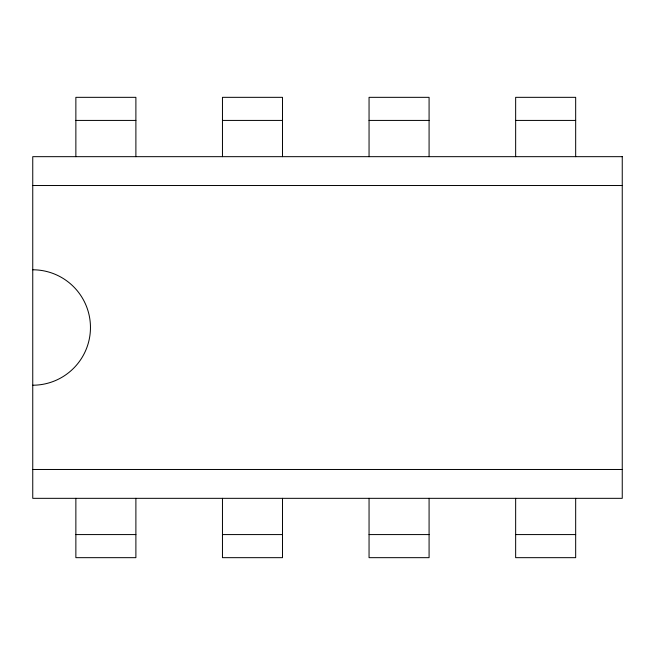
<?xml version="1.0" encoding="UTF-8"?>
<svg xmlns="http://www.w3.org/2000/svg" width="655" height="655" viewBox="0 0 655 655"><rect width="100%" height="100%" fill="white"/><g stroke="black" fill="none" stroke-linecap="round" stroke-linejoin="round"><path stroke-width="0.98" d="M75.865 120.422L135.888 120.422M222.463 120.422L282.485 120.422M369.052 120.422L429.082 120.422M515.649 120.422L575.671 120.422M32.75 185.521L622.25 185.521M32.75 469.479L622.25 469.479M75.865 534.578L135.888 534.578M222.463 534.578L282.485 534.578M369.052 534.578L429.082 534.578M515.649 534.578L575.671 534.578M575.671 156.668L575.671 97.333L515.649 97.333L515.649 156.668M575.671 498.332L575.671 557.667L515.649 557.667L515.649 498.332M429.082 156.668L429.082 97.333L369.052 97.333L369.052 156.668M429.082 498.332L429.082 557.667L369.052 557.667L369.052 498.332M282.485 156.668L282.485 97.333L222.463 97.333L222.463 156.668M282.485 498.332L282.485 557.667L222.463 557.667L222.463 498.332M135.888 156.668L135.888 97.333L75.865 97.333L75.865 156.668M135.888 498.332L135.888 557.667L75.865 557.667L75.865 498.332M32.75 269.786A57.714 57.714 0 0 1 90.464 327.5A57.714 57.714 0 0 1 32.75 385.214M622.25 156.668L32.75 156.668L32.75 498.332L622.25 498.332L622.25 156.668"/></g></svg>
